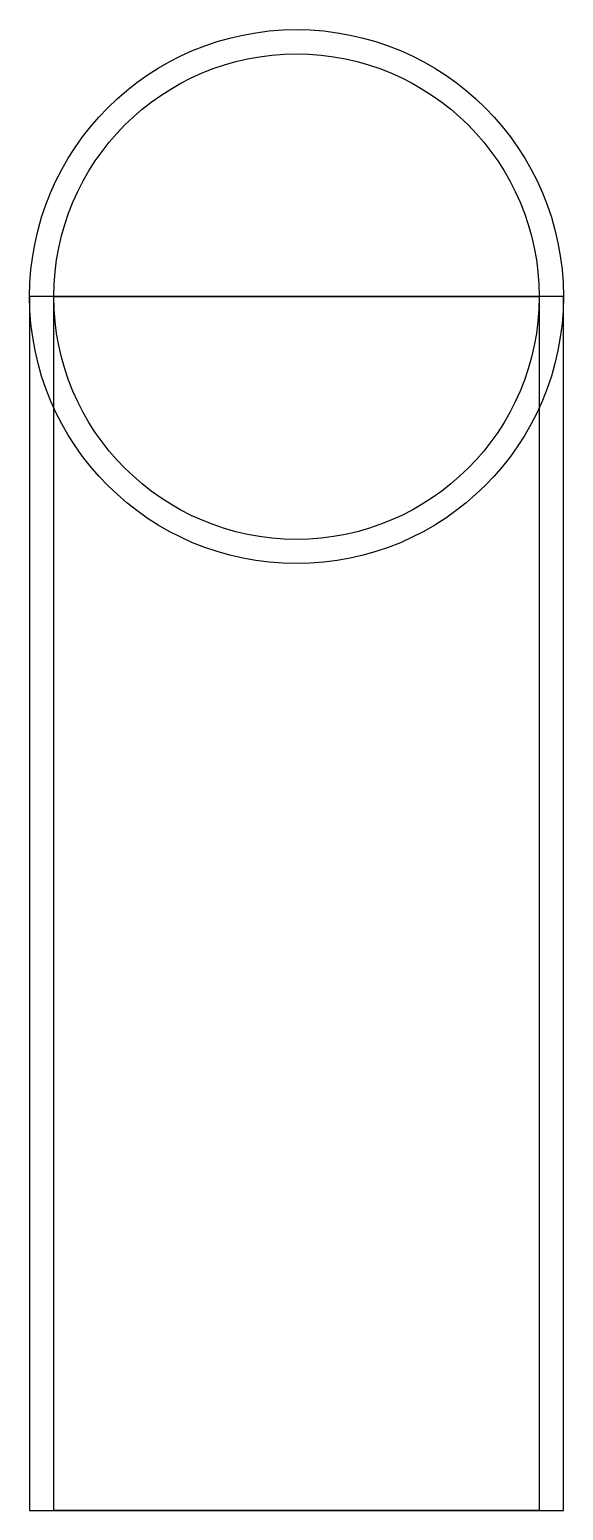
# Model space of a CAD drawing. Header units: millimetres. Extents: x -1.1 to 47.2, y -5 to 46.
# Drawn here: x -1.1 to 1.1, y -5 to 1.1 of the extents above; entities outside this region: 1.
import ezdxf

# ---------------------------------------------------------------- set-up
doc = ezdxf.new("R2010")
doc.units = ezdxf.units.MM
doc.layers.get('0').update_dxf_attribs({"linetype": 'CONTINUOUS'})

msp = doc.modelspace()

# ---------------------------------------------------------------- linework, layer by layer
for p, q in [((1.1, 0), (-1.1, 0)), ((-1, 0), (1, 0))]:
    msp.add_line(p, q)
for points in [[(47.1961, -3), (47.1961, 46), (31.9706, 46), (31.9706, -3)], [(1.1, 0), (-1.1, 0), (-1.1, -5), (1.1, -5)], [(-1, 0), (1, 0), (1, -5), (-1, -5)]]:
    msp.add_lwpolyline(points, close=True)
for radius in [1.1, 1]:
    msp.add_circle((0, 0), radius)
for p in [(-1, 0), (0, 0)]:
    msp.add_point(p)

doc.saveas('drawing.dxf')
